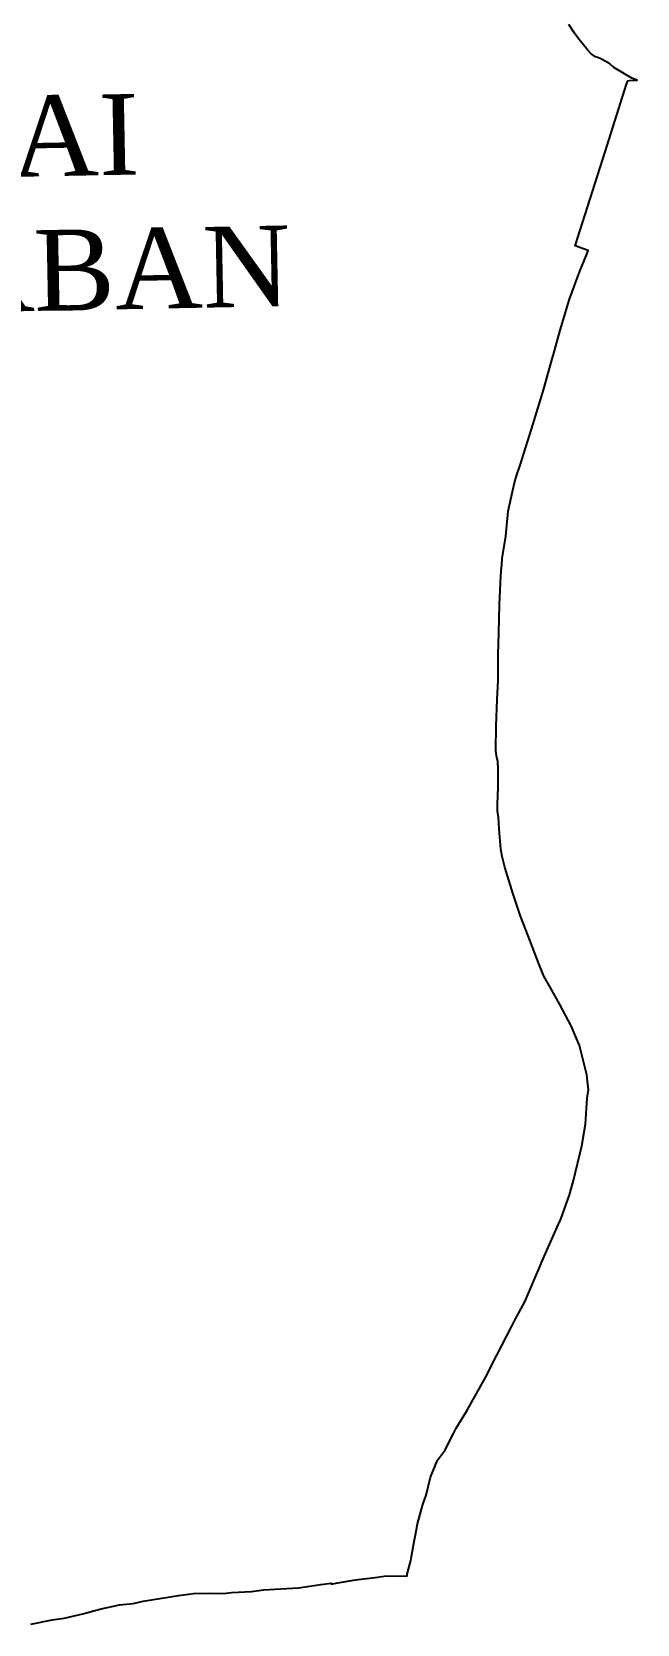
# Model space of a CAD drawing. Header units: metres. Extents: x 266153 to 287678, y 2099809 to 2132060.
# Drawn here: x 280163 to 287678, y 2100127 to 2119870 of the extents above; entities that cross this region are included whole.
import ezdxf

# ---------------------------------------------------------------- set-up
doc = ezdxf.new("R2010")
doc.units = ezdxf.units.M
doc.layers.add('DISTRICT BOUNDRY', color=86, linetype='Continuous')
doc.layers.add('TALUKA NAME', color=5, linetype='Continuous')
doc.styles.get("Standard").update_dxf_attribs({"font": 'arial.ttf'})

msp = doc.modelspace()

# ---------------------------------------------------------------- linework, layer by layer
at = {"layer": 'DISTRICT BOUNDRY'}
msp.add_polyline3d([(280150, 2100127, 0), (280417, 2100181, 0), (280566, 2100201, 0), (280795, 2100254, 0), (281026, 2100315, 0), (281250, 2100365, 0), (281422, 2100384, 0), (281547, 2100412, 0), (281982, 2100483, 0), (282171, 2100507, 0), (282362, 2100511, 0), (282544, 2100508, 0), (282643, 2100518, 0), (282888, 2100533, 0), (283037, 2100552, 0), (283472, 2100579, 0), (283749, 2100617, 0), (283880, 2100633, 0), (283884, 2100624, 0), (283900, 2100627, 0), (283963, 2100638, 0), (284179, 2100677, 0), (284425, 2100707, 0), (284536, 2100720, 0), (284822, 2100726, 0), (284823, 2100731, 0), (284823, 2100751, 0), (284826, 2100764, 0), (284866, 2100915, 0), (284875, 2100965, 0), (284897, 2101083, 0), (284902, 2101108, 0), (284938, 2101300, 0), (284951, 2101372, 0), (285016, 2101612, 0), (285058, 2101725, 0), (285114, 2101948, 0), (285199, 2102160, 0), (285285, 2102275, 0), (285293, 2102290, 0), (285394, 2102484, 0), (285431, 2102555, 0), (285563, 2102772, 0), (285795, 2103187, 0), (285935, 2103460, 0), (286120, 2103823, 0), (286160, 2103896, 0), (286286, 2104130, 0), (286321, 2104211, 0), (286525, 2104684, 0), (286701, 2105087, 0), (286724, 2105138, 0), (286748, 2105194, 0), (286838, 2105450, 0), (286887, 2105628, 0), (286990, 2106056, 0), (287037, 2106328, 0), (287058, 2106647, 0), (287073, 2106751, 0), (287065, 2106822, 0), (287052, 2106937, 0), (287024, 2107053, 0), (286963, 2107300, 0), (286872, 2107515, 0), (286859, 2107546, 0), (286716, 2107812, 0), (286599, 2108024, 0), (286519, 2108162, 0), (286452, 2108326, 0), (286324, 2108661, 0), (286229, 2108907, 0), (286127, 2109214, 0), (286126, 2109219, 0), (286102, 2109296, 0), (286036, 2109514, 0), (286003, 2109644, 0), (285984, 2109735, 0), (285966, 2109982, 0), (285955, 2110133, 0), (285945, 2110204, 0), (285944, 2110292, 0), (285953, 2110503, 0), (285951, 2110701, 0), (285950, 2110730, 0), (285947, 2110822, 0), (285933, 2110893, 0), (285925, 2110965, 0), (285926, 2111262, 0), (285940, 2111592, 0), (285953, 2111828, 0), (285954, 2112151, 0), (285962, 2112420, 0), (285969, 2112768, 0), (285979, 2113034, 0), (285983, 2113128, 0), (286000, 2113319, 0), (286003, 2113341, 0), (286046, 2113616, 0), (286078, 2113926, 0), (286127, 2114151, 0), (286153, 2114277, 0), (286185, 2114376, 0), (286224, 2114498, 0), (286386, 2115009, 0), (286518, 2115442, 0), (286632, 2115843, 0), (286640, 2115871, 0), (286723, 2116172, 0), (286836, 2116555, 0), (286965, 2116902, 0), (287052, 2117112, 0), (287071, 2117158, 0), (286909, 2117219, 0), (287280, 2118384, 0), (287547, 2119221, 0), (287561, 2119264, 0), (287583, 2119266, 0), (287678, 2119273, 0), (287612, 2119298, 0), (287386, 2119429, 0), (287386, 2119429, 0), (287339, 2119473, 0), (287280, 2119505, 0), (287227, 2119534, 0), (287176, 2119556, 0), (287162, 2119562, 0), (287105, 2119599, 0), (287059, 2119648, 0), (286942, 2119798, 0), (286901, 2119855, 0), (286828, 2119963, 0)], dxfattribs=at)

# ---------------------------------------------------------------- texts
at = {"layer": 'TALUKA NAME', "insert": (275108, 2118979), "char_height": 1000, "attachment_point": 1, "rotation": 1.1028}
msp.add_mtext_dynamic_manual_height_columns('{\\fTimes New Roman|b0|i0|c0|p18;MUMBAI  SUBURBAN\\fCalibri|b0|i0|c0|p34; }', width=7622.11, gutter_width=10178, heights=[0], dxfattribs=at)

doc.saveas('drawing.dxf')
